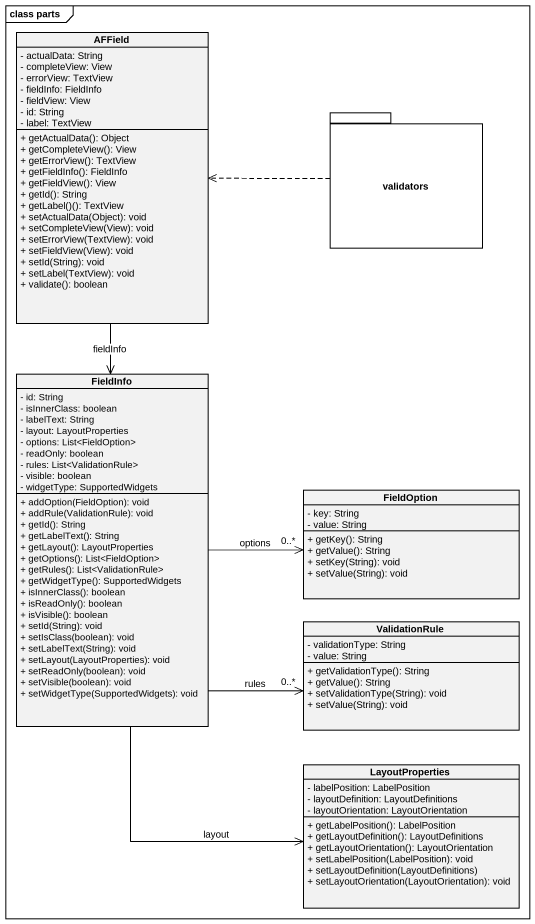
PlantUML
@startuml
mainframe class parts
hide circle
hide empty members
skinparam classAttributeIconSize 0
class AFField {
  - actualData: String
  - completeView: View
  - errorView: TextView
  - fieldInfo: FieldInfo
  - fieldView: View
  - id: String
  - label: TextView
  + getActualData(): Object
  + getCompleteView(): View
  + getErrorView(): TextView
  + getFieldInfo(): FieldInfo
  + getFieldView(): View
  + getId(): String
  + getLabel()(): TextView
  + setActualData(Object): void
  + setCompleteView(View): void
  + setErrorView(TextView): void
  + setFieldView(View): void
  + setId(String): void
  + setLabel(TextView): void
  + validate(): boolean
}
package validators {
}
class FieldInfo {
  - id: String
  - isInnerClass: boolean
  - labelText: String
  - layout: LayoutProperties
  - options: List<FieldOption>
  - readOnly: boolean
  - rules: List<ValidationRule>
  - visible: boolean
  - widgetType: SupportedWidgets
  + addOption(FieldOption): void
  + addRule(ValidationRule): void
  + getId(): String
  + getLabelText(): String
  + getLayout(): LayoutProperties
  + getOptions(): List<FieldOption>
  + getRules(): List<ValidationRule>
  + getWidgetType(): SupportedWidgets
  + isInnerClass(): boolean
  + isReadOnly(): boolean
  + isVisible(): boolean
  + setId(String): void
  + setIsClass(boolean): void
  + setLabelText(String): void
  + setLayout(LayoutProperties): void
  + setReadOnly(boolean): void
  + setVisible(boolean): void
  + setWidgetType(SupportedWidgets): void
}
class FieldOption {
  - key: String
  - value: String
  + getKey(): String
  + getValue(): String
  + setKey(String): void
  + setValue(String): void
}
class ValidationRule {
  - validationType: String
  - value: String
  + getValidationType(): String
  + getValue(): String
  + setValidationType(String): void
  + setValue(String): void
}
class LayoutProperties {
  - labelPosition: LabelPosition
  - layoutDefinition: LayoutDefinitions
  - layoutOrientation: LayoutOrientation
  + getLabelPosition(): LabelPosition
  + getLayoutDefinition(): LayoutDefinitions
  + getLayoutOrientation(): LayoutOrientation
  + setLabelPosition(LabelPosition): void
  + setLayoutDefinition(LayoutDefinitions)
  + setLayoutOrientation(LayoutOrientation): void
}
AFField --> FieldInfo : fieldInfo
validators .left.> AFField
FieldInfo -right-> "0..*" FieldOption : options
FieldInfo -right-> "0..*" ValidationRule : rules
FieldInfo --> LayoutProperties : layout
@enduml
